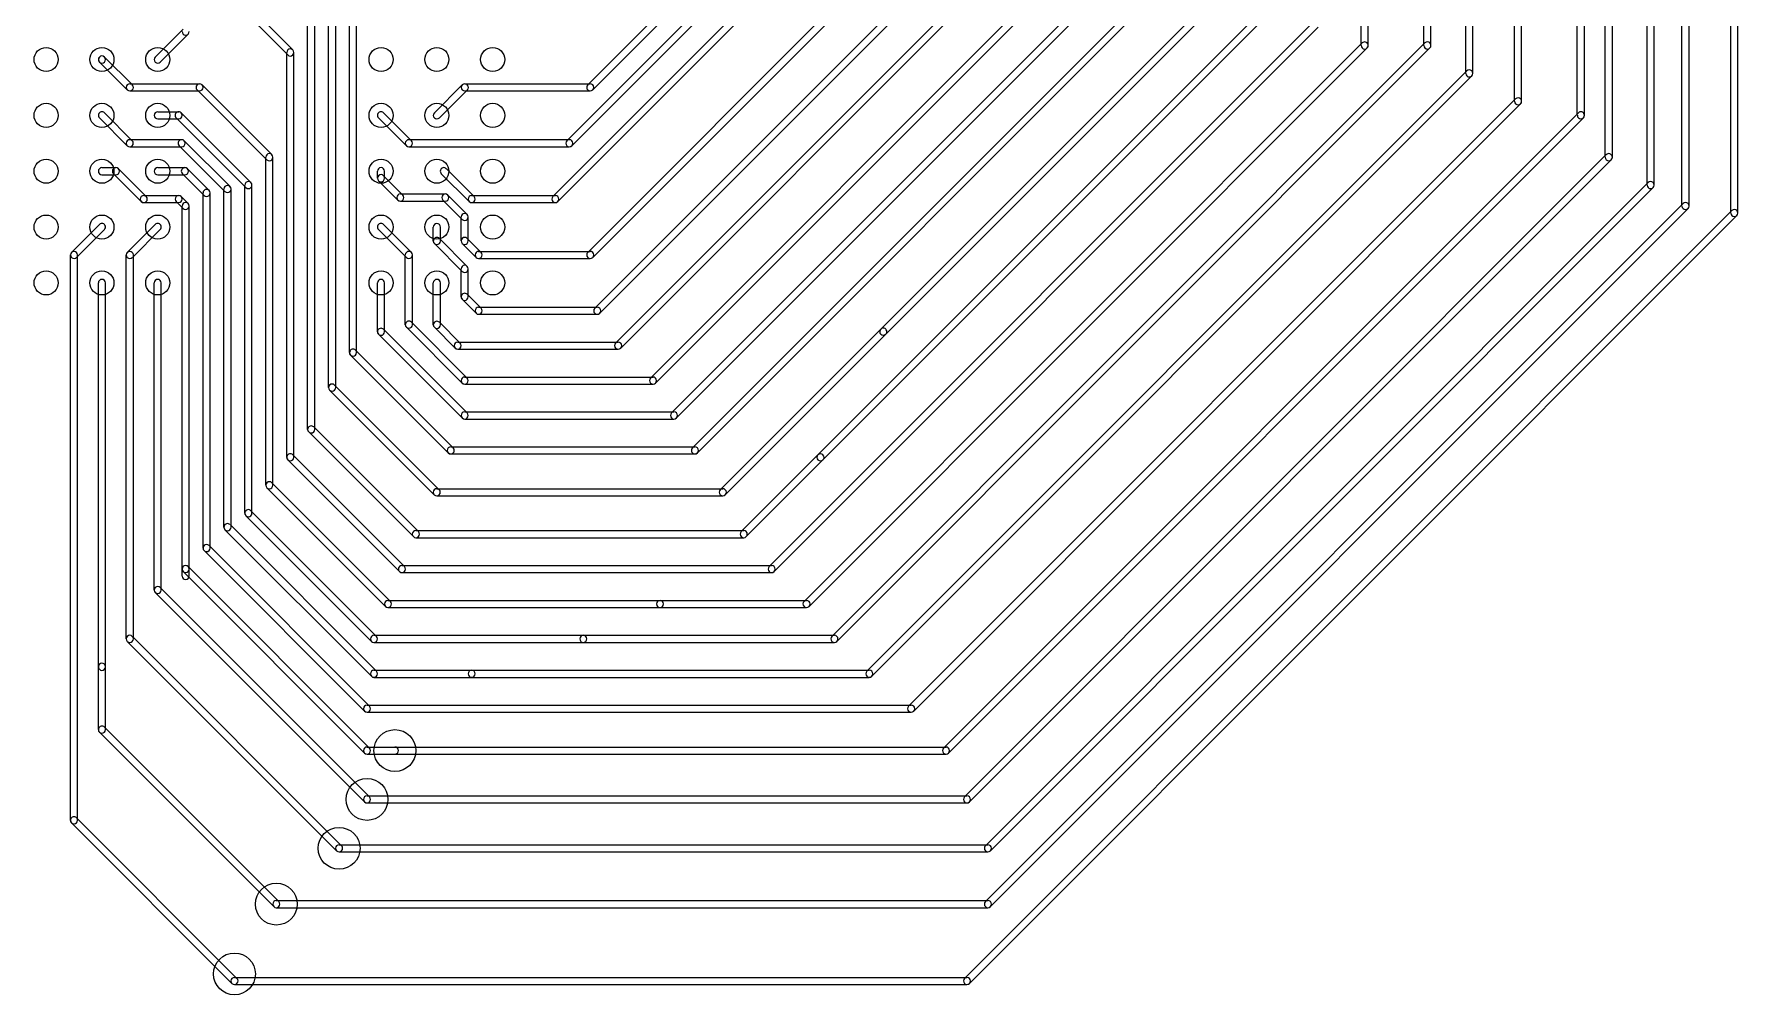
# Model space of a CAD drawing. Extents: x 61.7 to 142.8, y -131.7 to -55.6.
# Drawn here: x 117.43 to 141.85, y -131.6 to -117.84 of the extents above; entities that cross this region are included whole.
import ezdxf

# ---------------------------------------------------------------- set-up
doc = ezdxf.new("R2010")
doc.units = 0
doc.header["$MEASUREMENT"] = 0
doc.layers.add('BLACK', color=250, linetype='CONTINUOUS')

msp = doc.modelspace()

# ---------------------------------------------------------------- linework, layer by layer
at = {"layer": 'BLACK'}
for p, q in [((136.449, -118), (136.449, -106.4)), ((136.551, -118), (136.551, -106.4)), ((137.349, -118), (137.349, -106.8)), ((137.451, -118), (137.451, -106.8)), ((137.949, -118.4), (137.949, -107)), ((138.051, -118.4), (138.051, -107)), ((138.649, -118.8), (138.649, -107.1)), ((138.751, -118.8), (138.751, -107.1)), ((139.949, -119.6), (139.949, -107.4)), ((140.051, -119.6), (140.051, -107.4)), ((140.549, -120), (140.549, -107.4)), ((140.651, -120), (140.651, -107.4)), ((141.049, -120.3), (141.049, -107.3)), ((141.151, -120.3), (141.151, -107.3)), ((141.749, -120.4), (141.749, -107.3)), ((141.851, -120.4), (141.851, -107.3)), ((139.549, -119), (139.549, -107.5)), ((139.651, -119), (139.651, -107.5)), ((129.764, -115.264), (124.864, -120.164)), ((129.264, -115.164), (125.064, -119.364)), ((129.336, -115.236), (125.136, -119.436)), ((128.764, -115.164), (125.364, -118.564)), ((128.836, -115.236), (125.436, -118.636)), ((129.836, -115.336), (124.936, -120.236)), ((125.364, -120.964), (130.464, -115.864)), ((125.436, -121.036), (130.536, -115.936)), ((131.064, -116.164), (125.464, -121.764)), ((131.136, -116.236), (125.536, -121.836)), ((131.664, -116.364), (125.764, -122.264)), ((131.736, -116.436), (125.836, -122.336)), ((132.464, -116.564), (126.264, -122.764)), ((132.536, -116.636), (126.336, -122.836)), ((133.064, -116.764), (126.564, -123.264)), ((133.136, -116.836), (126.636, -123.336)), ((133.764, -116.864), (126.864, -123.764)), ((133.836, -116.936), (126.936, -123.836)), ((121.136, -118.064), (120.236, -117.164)), ((121.949, -122.4), (121.949, -117.1)), ((122.051, -122.4), (122.051, -117.1)), ((129.564, -122.064), (134.564, -117.064)), ((129.636, -122.136), (134.636, -117.136)), ((121.064, -118.136), (120.164, -117.236)), ((121.649, -122.9), (121.649, -117.3)), ((121.751, -122.9), (121.751, -117.3)), ((135.164, -117.364), (128.664, -123.864)), ((135.236, -117.436), (128.736, -123.936)), ((121.349, -123.5), (121.349, -117.6)), ((121.451, -123.5), (121.451, -117.6)), ((135.764, -117.664), (127.964, -125.464)), ((119.564, -117.765), (119.164, -118.165)), ((119.636, -117.837), (119.236, -118.237)), ((135.836, -117.736), (128.036, -125.536)), ((128.464, -125.964), (136.464, -117.964)), ((137.364, -117.964), (128.864, -126.464)), ((118.4, -118.15), (118.401, -118.15)), ((118.437, -118.165), (118.836, -118.564)), ((121.049, -123.9), (121.049, -118.1)), ((121.151, -123.9), (121.151, -118.1)), ((128.536, -126.036), (136.536, -118.036)), ((137.436, -118.036), (128.936, -126.536)), ((118.365, -118.237), (118.764, -118.636)), ((118.4, -118.252), (118.401, -118.252)), ((137.964, -118.364), (129.364, -126.964)), ((138.036, -118.436), (129.436, -127.036)), ((118.8, -118.549), (119.8, -118.549)), ((118.8, -118.651), (119.8, -118.651)), ((119.764, -118.636), (120.764, -119.636)), ((119.836, -118.564), (120.836, -119.564)), ((123.566, -118.564), (123.165, -118.965)), ((123.638, -118.636), (123.237, -119.037)), ((123.602, -118.549), (125.4, -118.549)), ((123.602, -118.651), (125.4, -118.651)), ((138.664, -118.764), (129.964, -127.464)), ((138.736, -118.836), (130.036, -127.536)), ((118.763, -119.436), (118.364, -119.037)), ((118.835, -119.364), (118.436, -118.965)), ((119.2, -118.95), (119.501, -118.95)), ((119.2, -119.052), (119.501, -119.052)), ((120.464, -120.036), (119.465, -119.037)), ((120.536, -119.964), (119.537, -118.965)), ((122.764, -119.436), (122.365, -119.037)), ((122.836, -119.364), (122.437, -118.965)), ((130.464, -128.064), (139.564, -118.964)), ((130.536, -128.136), (139.636, -119.036)), ((118.799, -119.349), (119.544, -119.349)), ((120.236, -120.02), (119.58, -119.364)), ((122.8, -119.349), (125.1, -119.349)), ((118.799, -119.451), (119.544, -119.451)), ((120.164, -120.092), (119.508, -119.436)), ((120.749, -124.3), (120.749, -119.6)), ((120.851, -124.3), (120.851, -119.6)), ((122.8, -119.451), (125.1, -119.451)), ((130.764, -128.764), (139.964, -119.564)), ((130.836, -128.836), (140.036, -119.636)), ((118.4, -119.75), (118.601, -119.75)), ((118.4, -119.852), (118.601, -119.852)), ((118.565, -119.837), (118.964, -120.236)), ((118.637, -119.765), (119.036, -120.164)), ((119.2, -119.75), (119.589, -119.75)), ((119.2, -119.852), (119.589, -119.852)), ((119.864, -120.148), (119.553, -119.837)), ((119.936, -120.076), (119.625, -119.765)), ((122.35, -119.901), (122.35, -119.801)), ((122.437, -119.865), (122.714, -120.142)), ((122.452, -119.901), (122.452, -119.801)), ((123.664, -120.236), (123.265, -119.837)), ((123.736, -120.164), (123.337, -119.765)), ((119, -120.149), (119.5, -120.149)), ((119.849, -125.2), (119.849, -120.112)), ((119.951, -125.2), (119.951, -120.112)), ((120.149, -124.9), (120.149, -120.056)), ((120.251, -124.9), (120.251, -120.056)), ((120.449, -124.7), (120.449, -120)), ((120.551, -124.7), (120.551, -120)), ((122.365, -119.937), (122.642, -120.214)), ((122.678, -120.127), (123.322, -120.127)), ((123.358, -120.142), (123.636, -120.42)), ((123.7, -120.149), (124.9, -120.149)), ((140.564, -119.964), (131.064, -129.464)), ((140.636, -120.036), (131.136, -129.536)), ((119, -120.251), (119.5, -120.251)), ((119.464, -120.236), (119.564, -120.336)), ((119.536, -120.164), (119.636, -120.264)), ((119.549, -125.5), (119.549, -120.3)), ((119.651, -125.5), (119.651, -120.3)), ((122.678, -120.229), (123.322, -120.229)), ((123.286, -120.214), (123.564, -120.492)), ((123.7, -120.251), (124.9, -120.251)), ((141.764, -120.364), (130.764, -131.364)), ((141.064, -120.264), (131.064, -130.264)), ((141.136, -120.336), (131.136, -130.336)), ((117.964, -120.965), (118.364, -120.565)), ((118.036, -121.037), (118.436, -120.637)), ((118.764, -120.965), (119.164, -120.565)), ((118.836, -121.037), (119.236, -120.637)), ((122.764, -121.036), (122.365, -120.637)), ((122.836, -120.964), (122.437, -120.565)), ((123.15, -120.801), (123.15, -120.601)), ((123.252, -120.801), (123.252, -120.601)), ((123.549, -120.8), (123.549, -120.456)), ((123.651, -120.8), (123.651, -120.456)), ((141.836, -120.436), (130.836, -131.436)), ((123.564, -121.236), (123.165, -120.837)), ((123.636, -121.164), (123.237, -120.765)), ((123.564, -120.836), (123.764, -121.036)), ((123.636, -120.764), (123.836, -120.964)), ((117.949, -129.1), (117.949, -121.001)), ((118.051, -129.1), (118.051, -121.001)), ((118.749, -126.5), (118.749, -121.001)), ((118.851, -126.5), (118.851, -121.001)), ((122.749, -122), (122.749, -121)), ((122.851, -122), (122.851, -121)), ((123.8, -120.949), (125.4, -120.949)), ((123.8, -121.051), (125.4, -121.051)), ((123.549, -121.6), (123.549, -121.2)), ((123.651, -121.6), (123.651, -121.2)), ((118.349, -126.9), (118.349, -121.401)), ((118.451, -126.9), (118.451, -121.401)), ((119.149, -125.8), (119.149, -121.401)), ((119.251, -125.8), (119.251, -121.401)), ((122.35, -122.101), (122.35, -121.401)), ((122.452, -122.101), (122.452, -121.401)), ((123.15, -122.001), (123.15, -121.401)), ((123.252, -122.001), (123.252, -121.401)), ((123.836, -121.764), (123.636, -121.564)), ((123.764, -121.836), (123.564, -121.636)), ((123.8, -121.749), (125.5, -121.749)), ((123.8, -121.851), (125.5, -121.851)), ((123.636, -123.264), (122.437, -122.065)), ((123.564, -122.836), (122.764, -122.036)), ((123.636, -122.764), (122.836, -121.964)), ((123.464, -122.336), (123.165, -122.037)), ((123.536, -122.264), (123.237, -121.965)), ((127.264, -124.364), (129.564, -122.064)), ((123.564, -123.336), (122.365, -122.137)), ((123.5, -122.249), (125.8, -122.249)), ((123.5, -122.351), (125.8, -122.351)), ((127.336, -124.436), (129.636, -122.136)), ((123.364, -123.836), (121.964, -122.436)), ((123.436, -123.764), (122.036, -122.364)), ((123.6, -122.749), (126.3, -122.749)), ((121.664, -122.936), (123.164, -124.436)), ((121.736, -122.864), (123.236, -124.364)), ((123.6, -122.851), (126.3, -122.851)), ((123.6, -123.249), (126.6, -123.249)), ((122.864, -125.036), (121.364, -123.536)), ((122.936, -124.964), (121.436, -123.464)), ((123.6, -123.351), (126.6, -123.351)), ((123.4, -123.749), (126.9, -123.749)), ((122.664, -125.536), (121.064, -123.936)), ((122.736, -125.464), (121.136, -123.864)), ((123.4, -123.851), (126.9, -123.851)), ((128.664, -123.864), (127.564, -124.964)), ((128.736, -123.936), (127.636, -125.036)), ((120.836, -124.264), (122.536, -125.964)), ((120.764, -124.336), (122.464, -126.036)), ((123.2, -124.349), (127.3, -124.349)), ((123.2, -124.451), (127.3, -124.451)), ((122.264, -126.536), (120.464, -124.736)), ((122.336, -126.464), (120.536, -124.664)), ((122.264, -127.036), (120.164, -124.936)), ((122.336, -126.964), (120.236, -124.864)), ((122.9, -124.949), (127.6, -124.949)), ((119.864, -125.236), (122.164, -127.536)), ((119.936, -125.164), (122.236, -127.464)), ((122.9, -125.051), (127.6, -125.051)), ((119.549, -125.6), (119.549, -125.5)), ((119.564, -125.536), (122.164, -128.136)), ((119.636, -125.464), (122.236, -128.064)), ((119.651, -125.6), (119.651, -125.5)), ((122.7, -125.449), (128, -125.449)), ((119.236, -125.764), (122.236, -128.764)), ((122.7, -125.551), (128, -125.551)), ((119.164, -125.836), (122.164, -128.836)), ((122.5, -125.949), (126.4, -125.949)), ((126.4, -125.949), (128.5, -125.949)), ((122.5, -126.051), (126.4, -126.051)), ((126.4, -126.051), (128.5, -126.051)), ((118.836, -126.464), (121.836, -129.464)), ((122.3, -126.449), (125.3, -126.449)), ((125.3, -126.449), (128.9, -126.449)), ((118.764, -126.536), (121.764, -129.536)), ((122.3, -126.551), (125.3, -126.551)), ((125.3, -126.551), (128.9, -126.551)), ((118.349, -127.8), (118.349, -126.9)), ((118.4, -126.849), (118.4, -126.849)), ((118.4, -126.849), (118.4, -126.849)), ((118.4, -126.849), (118.4, -126.849)), ((118.4, -126.951), (118.4, -126.951)), ((118.4, -126.951), (118.4, -126.951)), ((118.4, -126.951), (118.4, -126.951)), ((118.451, -127.8), (118.451, -126.9)), ((122.3, -126.949), (123.7, -126.949)), ((123.7, -126.949), (129.4, -126.949)), ((122.3, -127.051), (123.7, -127.051)), ((123.7, -127.051), (129.4, -127.051)), ((122.2, -127.449), (130, -127.449)), ((122.2, -127.551), (130, -127.551)), ((120.864, -130.336), (118.364, -127.836)), ((120.936, -130.264), (118.436, -127.764)), ((122.2, -128.049), (122.6, -128.049)), ((122.2, -128.049), (130.5, -128.049)), ((122.2, -128.151), (122.6, -128.151)), ((122.2, -128.151), (130.5, -128.151)), ((122.2, -128.749), (130.8, -128.749)), ((122.2, -128.851), (130.8, -128.851)), ((120.264, -131.436), (117.964, -129.136)), ((120.336, -131.364), (118.036, -129.064)), ((121.8, -129.449), (131.1, -129.449)), ((121.8, -129.551), (131.1, -129.551)), ((120.9, -130.249), (131.1, -130.249)), ((120.9, -130.351), (131.1, -130.351)), ((120.3, -131.349), (130.8, -131.349)), ((120.3, -131.451), (130.8, -131.451))]:
    msp.add_line(p, q, dxfattribs=at)
for centre, radius in [((117.6, -118.201), 0.1725), ((118.4, -118.201), 0.1725), ((119.2, -118.201), 0.1725), ((122.401, -118.201), 0.1725), ((123.201, -118.201), 0.1725), ((124.001, -118.201), 0.1725), ((117.6, -119.001), 0.1725), ((118.4, -119.001), 0.1725), ((119.2, -119.001), 0.1725), ((122.401, -119.001), 0.1725), ((123.201, -119.001), 0.1725), ((124.001, -119.001), 0.1725), ((117.6, -119.801), 0.1725), ((118.4, -119.801), 0.1725), ((119.2, -119.801), 0.1725), ((122.401, -119.801), 0.1725), ((123.201, -119.801), 0.1725), ((124.001, -119.801), 0.1725), ((117.6, -120.601), 0.1725), ((118.4, -120.601), 0.1725), ((119.2, -120.601), 0.1725), ((122.401, -120.601), 0.1725), ((123.201, -120.601), 0.1725), ((124.001, -120.601), 0.1725), ((117.6, -121.401), 0.1725), ((118.4, -121.401), 0.1725), ((119.2, -121.401), 0.1725), ((122.401, -121.401), 0.1725), ((123.201, -121.401), 0.1725), ((124.001, -121.401), 0.1725), ((122.6, -128.1), 0.3), ((122.2, -128.8), 0.3), ((121.8, -129.5), 0.3), ((120.9, -130.3), 0.3), ((120.3, -131.3), 0.3)]:
    msp.add_circle(centre, radius, dxfattribs=at)
for centre, start, end in [((119.6, -117.801), 180, 360), ((136.5, -118), 315, 495), ((137.4, -118), -45, 135), ((118.4, -118.201), 90, 270), ((118.401, -118.201), 45, 225), ((118.401, -118.201), 270, 450), ((119.2, -118.201), 135, 315), ((121.1, -118.1), 360, 540), ((121.1, -118.1), 225, 405), ((136.5, -118), 180, 360), ((137.4, -118), 180, 360), ((138, -118.4), 180, 360), ((138, -118.4), -45, 135), ((118.8, -118.6), 90, 270), ((118.8, -118.6), 225, 405), ((119.8, -118.6), 45, 225), ((119.8, -118.6), 270, 450), ((123.602, -118.6), 90, 270), ((123.602, -118.6), -45, 135), ((125.4, -118.6), 135, 315), ((125.4, -118.6), 270, 450), ((138.7, -118.8), 180, 360), ((138.7, -118.8), -45, 135), ((118.4, -119.001), 405, 585), ((119.2, -119.001), 90, 270), ((119.501, -119.001), 405, 585), ((119.501, -119.001), 270, 450), ((122.401, -119.001), 405, 585), ((123.201, -119.001), 135, 315), ((139.6, -119), 180, 360), ((139.6, -119), 315, 495), ((118.799, -119.4), 90, 270), ((118.799, -119.4), 225, 405), ((119.544, -119.4), 405, 585), ((119.544, -119.4), 270, 450), ((122.8, -119.4), 90, 270), ((122.8, -119.4), 225, 405), ((125.1, -119.4), 135, 315), ((125.1, -119.4), 270, 450), ((120.8, -119.6), 360, 540), ((120.8, -119.6), 225, 405), ((140, -119.6), 180, 360), ((140, -119.6), 315, 495), ((118.4, -119.801), 90, 270), ((118.601, -119.801), 45, 225), ((118.601, -119.801), 270, 450), ((119.2, -119.801), 90, 270), ((119.589, -119.801), 405, 585), ((119.589, -119.801), 270, 450), ((122.401, -119.801), 360, 540), ((122.401, -119.901), 45, 225), ((122.401, -119.901), 180, 360), ((123.301, -119.801), 405, 585), ((119, -120.2), 90, 270), ((119.5, -120.2), 45, 225), ((119.5, -120.2), 270, 450), ((119.9, -120.112), 360, 540), ((119.9, -120.112), 225, 405), ((120.2, -120.056), 360, 540), ((120.2, -120.056), 225, 405), ((120.5, -120), 360, 540), ((120.5, -120), 225, 405), ((122.678, -120.178), 90, 270), ((122.678, -120.178), 225, 405), ((123.322, -120.178), 45, 225), ((123.322, -120.178), 270, 450), ((123.7, -120.2), 90, 270), ((124.9, -120.2), 270, 450), ((140.6, -120), 180, 360), ((140.6, -120), -45, 135), ((119, -120.2), 225, 405), ((119.6, -120.3), 360, 540), ((119.6, -120.3), 225, 405), ((123.6, -120.456), 360, 540), ((123.7, -120.2), 225, 405), ((124.9, -120.2), 135, 315), ((141.1, -120.3), 180, 360), ((141.1, -120.3), -45, 135), ((141.8, -120.4), 180, 360), ((141.8, -120.4), -45, 135), ((118.4, -120.601), 315, 495), ((119.2, -120.601), 315, 495), ((122.401, -120.601), 405, 585), ((123.201, -120.601), 360, 540), ((123.6, -120.456), 225, 405), ((123.201, -120.801), 405, 585), ((123.201, -120.801), 180, 360), ((123.6, -120.8), 45, 225), ((123.6, -120.8), 180, 360), ((118, -121.001), 360, 540), ((118, -121.001), 135, 315), ((118.8, -121.001), 360, 540), ((118.8, -121.001), 135, 315), ((122.8, -121), 360, 540), ((122.8, -121), 225, 405), ((123.8, -121), 90, 270), ((123.8, -121), 225, 405), ((125.4, -121), 135, 315), ((125.4, -121), 270, 450), ((118.4, -121.401), 360, 540), ((119.2, -121.401), 360, 540), ((122.401, -121.401), 360, 540), ((123.201, -121.401), 360, 540), ((123.6, -121.2), 360, 540), ((123.6, -121.2), 225, 405), ((123.6, -121.6), 405, 585), ((123.6, -121.6), 180, 360), ((123.8, -121.8), 90, 270), ((123.8, -121.8), 225, 405), ((125.5, -121.8), 135, 315), ((125.5, -121.8), 270, 450), ((122.401, -122.101), 405, 585), ((122.401, -122.101), 180, 360), ((122.8, -122), 405, 585), ((122.8, -122), 180, 360), ((123.201, -122.001), 405, 585), ((123.201, -122.001), 180, 360), ((129.6, -122.1), 135, 315), ((129.6, -122.1), 315, 495), ((122, -122.4), 405, 585), ((123.5, -122.3), 90, 270), ((123.5, -122.3), 225, 405), ((125.8, -122.3), 135, 315), ((125.8, -122.3), 270, 450), ((122, -122.4), 180, 360), ((121.7, -122.9), 45, 225), ((123.6, -122.8), 90, 270), ((123.6, -122.8), 225, 405), ((126.3, -122.8), 135, 315), ((126.3, -122.8), 270, 450), ((121.7, -122.9), 180, 360), ((123.6, -123.3), 90, 270), ((123.6, -123.3), 225, 405), ((126.6, -123.3), 135, 315), ((126.6, -123.3), 270, 450), ((121.4, -123.5), 405, 585), ((121.4, -123.5), 180, 360), ((123.4, -123.8), 90, 270), ((123.4, -123.8), 225, 405), ((126.9, -123.8), 135, 315), ((126.9, -123.8), 270, 450), ((121.1, -123.9), 405, 585), ((121.1, -123.9), 180, 360), ((128.7, -123.9), 135, 315), ((128.7, -123.9), -45, 135), ((120.8, -124.3), 45, 225), ((120.8, -124.3), 180, 360), ((123.2, -124.4), 90, 270), ((123.2, -124.4), 225, 405), ((127.3, -124.4), 135, 315), ((127.3, -124.4), 270, 450), ((120.5, -124.7), 405, 585), ((120.5, -124.7), 180, 360), ((120.2, -124.9), 405, 585), ((120.2, -124.9), 180, 360), ((122.9, -125), 90, 270), ((122.9, -125), 225, 405), ((127.6, -125), 135, 315), ((127.6, -125), 270, 450), ((119.9, -125.2), 45, 225), ((119.9, -125.2), 180, 360), ((119.6, -125.5), 360, 540), ((119.6, -125.5), 45, 225), ((119.6, -125.5), 180, 360), ((122.7, -125.5), 90, 270), ((122.7, -125.5), 225, 405), ((128, -125.5), 135, 315), ((128, -125.5), 270, 450), ((119.2, -125.8), 45, 225), ((119.6, -125.6), 180, 360), ((119.2, -125.8), 180, 360), ((122.5, -126), 90, 270), ((122.5, -126), 225, 405), ((126.4, -126), 90, 270), ((126.4, -126), 270, 450), ((128.5, -126), 135, 315), ((128.5, -126), 270, 450), ((118.8, -126.5), 45, 225), ((118.8, -126.5), 0, 180), ((118.8, -126.5), 180, 360), ((118.8, -126.5), 180, 360), ((122.3, -126.5), 90, 270), ((122.3, -126.5), 225, 405), ((125.3, -126.5), 90, 270), ((125.3, -126.5), 270, 450), ((128.9, -126.5), 135, 315), ((128.9, -126.5), 270, 450), ((118.4, -126.9), 90, 270), ((118.4, -126.9), 90, 270), ((118.4, -126.9), 90, 270), ((118.4, -126.9), 360, 540), ((118.4, -126.9), 180, 360), ((118.4, -126.9), 270, 450), ((118.4, -126.9), 270, 450), ((118.4, -126.9), 270, 450), ((122.3, -127), 90, 270), ((122.3, -127), 225, 405), ((123.7, -127), 90, 270), ((123.7, -127), 270, 450), ((129.4, -127), 135, 315), ((129.4, -127), 270, 450), ((122.2, -127.5), 90, 270), ((122.2, -127.5), 225, 405), ((130, -127.5), 135, 315), ((130, -127.5), 270, 450), ((118.4, -127.8), 405, 585), ((118.4, -127.8), 180, 360), ((122.2, -128.1), 90, 270), ((122.2, -128.1), 90, 270), ((122.2, -128.1), 225, 405), ((122.6, -128.1), 270, 450), ((130.5, -128.1), 135, 315), ((130.5, -128.1), 270, 450), ((122.2, -128.8), 90, 270), ((122.2, -128.8), 225, 405), ((130.8, -128.8), 135, 315), ((130.8, -128.8), 270, 450), ((118, -129.1), 405, 585), ((118, -129.1), 180, 360), ((121.8, -129.5), 90, 270), ((121.8, -129.5), 225, 405), ((131.1, -129.5), 135, 315), ((131.1, -129.5), 270, 450), ((120.9, -130.3), 90, 270), ((120.9, -130.3), 225, 405), ((131.1, -130.3), 135, 315), ((131.1, -130.3), 270, 450), ((120.3, -131.4), 90, 270), ((120.3, -131.4), 225, 405), ((130.8, -131.4), 135, 315), ((130.8, -131.4), 270, 450)]:
    msp.add_arc(centre, 0.0508, start, end, dxfattribs=at)

doc.saveas('drawing.dxf')
